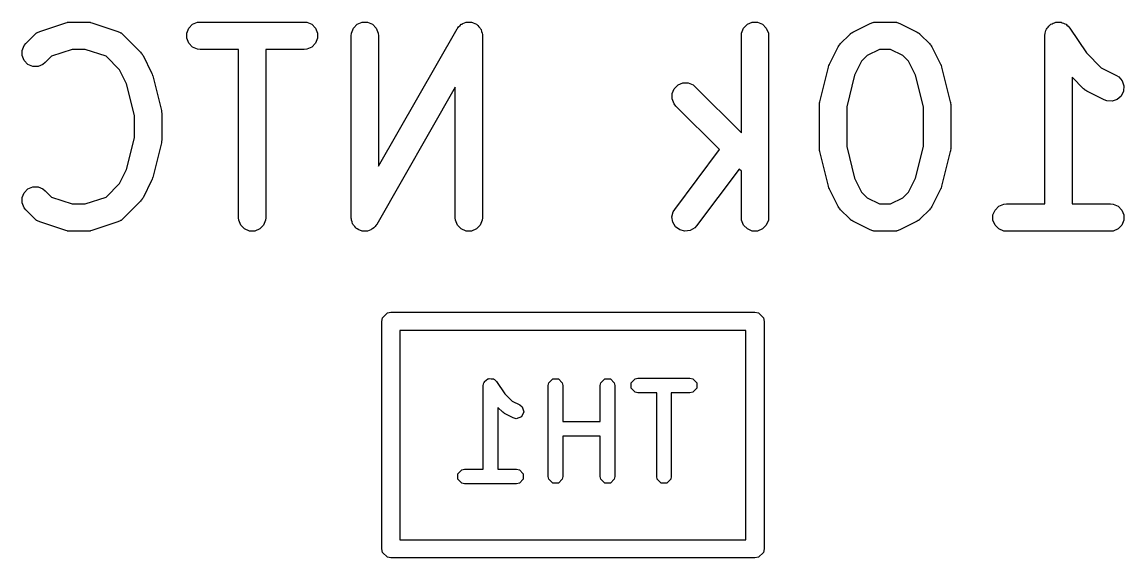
# Model space of a CAD drawing. Header units: inches. Extents: x 1.94 to 9.37, y -5.72 to -1.46.
# Drawn here: x 2.8265 to 3.0648, y -1.9691 to -1.8531 of the extents above; entities that cross this region are included whole.
import ezdxf

# ---------------------------------------------------------------- set-up
doc = ezdxf.new("R2010")
doc.units = ezdxf.units.IN
doc.header["$MEASUREMENT"] = 0
doc.layers.add('BLACK', color=250, linetype='CONTINUOUS')

msp = doc.modelspace()

# ---------------------------------------------------------------- linework, layer by layer
at = {"layer": 'BLACK', "linetype": 'CONTINUOUS'}
for p, q in [((2.83037, -1.85517), (2.836, -1.85329)), ((2.836, -1.85329), (2.83628, -1.85323)), ((2.83628, -1.85323), (2.83636, -1.8532)), ((2.83636, -1.8532), (2.83646, -1.85319)), ((2.83646, -1.85319), (2.83656, -1.85317)), ((2.83656, -1.85317), (2.83664, -1.85317)), ((2.83664, -1.85317), (2.83693, -1.85314)), ((2.83693, -1.85314), (2.84068, -1.85314)), ((2.84068, -1.85314), (2.84097, -1.85317)), ((2.84097, -1.85317), (2.84105, -1.85317)), ((2.84105, -1.85317), (2.84115, -1.85319)), ((2.84115, -1.85319), (2.84126, -1.8532)), ((2.84126, -1.8532), (2.84133, -1.85323)), ((2.84133, -1.85323), (2.84162, -1.85329)), ((2.84162, -1.85329), (2.84724, -1.85517)), ((2.8626, -1.85445), (2.86341, -1.85364)), ((2.86341, -1.85364), (2.86448, -1.8532)), ((2.86448, -1.8532), (2.86505, -1.85314)), ((2.86505, -1.85314), (2.88755, -1.85314)), ((2.88755, -1.85314), (2.88813, -1.8532)), ((2.88813, -1.8532), (2.88919, -1.85364)), ((2.88919, -1.85364), (2.89001, -1.85445)), ((2.89822, -1.85445), (2.89903, -1.85364)), ((2.89903, -1.85364), (2.9001, -1.8532)), ((2.9001, -1.8532), (2.90125, -1.8532)), ((2.90125, -1.8532), (2.90232, -1.85364)), ((2.90232, -1.85364), (2.90313, -1.85445)), ((2.92094, -1.85416), (2.92125, -1.85392)), ((2.92125, -1.85392), (2.92153, -1.85364)), ((2.92153, -1.85364), (2.92171, -1.85357)), ((2.92171, -1.85357), (2.92185, -1.85345)), ((2.92185, -1.85345), (2.92223, -1.85335)), ((2.92223, -1.85335), (2.9226, -1.8532)), ((2.9226, -1.8532), (2.92278, -1.8532)), ((2.92278, -1.8532), (2.92297, -1.85315)), ((2.92297, -1.85315), (2.92336, -1.8532)), ((2.92336, -1.8532), (2.92375, -1.8532)), ((2.92375, -1.8532), (2.92392, -1.85327)), ((2.92392, -1.85327), (2.92411, -1.85329)), ((2.92411, -1.85329), (2.92445, -1.85349)), ((2.92445, -1.85349), (2.92481, -1.85364)), ((2.92481, -1.85364), (2.92495, -1.85377)), ((2.92495, -1.85377), (2.92511, -1.85387)), ((2.92511, -1.85387), (2.92535, -1.85418)), ((2.98258, -1.85445), (2.9834, -1.85364)), ((2.9834, -1.85364), (2.98446, -1.8532)), ((2.98446, -1.8532), (2.98562, -1.8532)), ((2.98562, -1.8532), (2.98668, -1.85364)), ((2.98668, -1.85364), (2.98749, -1.85445)), ((3.00622, -1.85533), (3.00997, -1.85345)), ((3.00997, -1.85345), (3.01051, -1.85325)), ((3.01051, -1.85325), (3.01061, -1.85324)), ((3.01061, -1.85324), (3.01071, -1.8532)), ((3.01071, -1.8532), (3.01129, -1.85314)), ((3.01129, -1.85314), (3.01504, -1.85314)), ((3.01504, -1.85314), (3.01561, -1.8532)), ((3.01561, -1.8532), (3.01571, -1.85324)), ((3.01571, -1.85324), (3.01582, -1.85325)), ((3.01582, -1.85325), (3.01636, -1.85345)), ((3.01636, -1.85345), (3.02011, -1.85533)), ((3.04857, -1.85401), (3.04881, -1.85384)), ((3.04881, -1.85384), (3.04902, -1.85364)), ((3.04902, -1.85364), (3.04929, -1.85353)), ((3.04929, -1.85353), (3.04953, -1.85337)), ((3.04953, -1.85337), (3.04981, -1.85331)), ((3.04981, -1.85331), (3.05008, -1.8532)), ((3.05008, -1.8532), (3.05037, -1.8532)), ((3.05037, -1.8532), (3.05066, -1.85314)), ((3.05066, -1.85314), (3.05094, -1.8532)), ((3.05094, -1.8532), (3.05123, -1.8532)), ((3.05123, -1.8532), (3.0515, -1.85331)), ((3.0515, -1.85331), (3.05179, -1.85337)), ((3.05179, -1.85337), (3.05203, -1.85353)), ((3.05203, -1.85353), (3.0523, -1.85364)), ((3.0523, -1.85364), (3.0525, -1.85385)), ((3.0525, -1.85385), (3.05275, -1.85401)), ((2.82735, -1.85776), (2.82922, -1.85588)), ((2.82922, -1.85588), (2.82967, -1.85551)), ((2.82967, -1.85551), (2.82977, -1.85547)), ((2.82977, -1.85547), (2.82985, -1.8554)), ((2.82985, -1.8554), (2.83037, -1.85517)), ((2.84724, -1.85517), (2.84777, -1.8554)), ((2.84777, -1.8554), (2.84785, -1.85547)), ((2.84785, -1.85547), (2.84795, -1.85551)), ((2.84795, -1.85551), (2.84839, -1.85588)), ((2.84839, -1.85588), (2.85214, -1.85963)), ((2.86216, -1.85552), (2.8626, -1.85445)), ((2.86216, -1.85667), (2.86216, -1.85552)), ((2.89001, -1.85445), (2.89045, -1.85552)), ((2.89045, -1.85552), (2.89045, -1.85667)), ((2.89772, -1.8561), (2.89778, -1.85552)), ((2.89772, -1.89547), (2.89772, -1.8561)), ((2.89778, -1.85552), (2.89822, -1.85445)), ((2.90313, -1.85445), (2.90357, -1.85552)), ((2.90357, -1.85552), (2.90363, -1.8561)), ((2.90363, -1.88435), (2.92061, -1.85463)), ((2.90363, -1.8561), (2.90363, -1.88435)), ((2.92061, -1.85463), (2.92069, -1.85451)), ((2.92069, -1.85451), (2.92072, -1.85445)), ((2.92072, -1.85445), (2.92077, -1.8544)), ((2.92077, -1.8544), (2.92094, -1.85416)), ((2.92535, -1.85418), (2.92563, -1.85445)), ((2.92563, -1.85445), (2.9257, -1.85463)), ((2.9257, -1.85463), (2.92581, -1.85478)), ((2.92581, -1.85478), (2.92592, -1.85516)), ((2.92592, -1.85516), (2.92607, -1.85552)), ((2.92607, -1.85552), (2.9261, -1.85581)), ((2.9261, -1.85581), (2.92612, -1.85589)), ((2.92612, -1.85589), (2.92611, -1.85595)), ((2.92611, -1.85595), (2.92612, -1.8561)), ((2.92612, -1.8561), (2.92612, -1.89547)), ((2.98209, -1.8561), (2.98214, -1.85552)), ((2.98209, -1.87709), (2.98209, -1.8561)), ((2.98214, -1.85552), (2.98258, -1.85445)), ((2.98749, -1.85445), (2.98794, -1.85552)), ((2.98794, -1.85552), (2.98799, -1.8561)), ((2.98799, -1.8561), (2.98799, -1.89547)), ((3.00357, -1.85776), (3.00545, -1.85588)), ((3.00545, -1.85588), (3.00567, -1.8557)), ((3.00567, -1.8557), (3.00573, -1.85564)), ((3.00573, -1.85564), (3.00582, -1.85558)), ((3.00582, -1.85558), (3.0059, -1.85551)), ((3.0059, -1.85551), (3.00597, -1.85549)), ((3.00597, -1.85549), (3.00622, -1.85533)), ((3.02011, -1.85533), (3.02035, -1.85549)), ((3.02035, -1.85549), (3.02043, -1.85551)), ((3.02043, -1.85551), (3.02051, -1.85558)), ((3.02051, -1.85558), (3.0206, -1.85564)), ((3.0206, -1.85564), (3.02065, -1.8557)), ((3.02065, -1.8557), (3.02087, -1.85588)), ((3.02087, -1.85588), (3.02275, -1.85776)), ((3.0477, -1.85609), (3.04776, -1.85552)), ((3.0477, -1.8561), (3.0477, -1.85609)), ((3.0477, -1.85609), (3.0477, -1.85609)), ((3.0477, -1.85609), (3.0477, -1.85609)), ((3.0477, -1.89251), (3.0477, -1.8561)), ((3.04776, -1.85552), (3.04787, -1.85525)), ((3.04787, -1.85525), (3.04793, -1.85496)), ((3.04793, -1.85496), (3.04809, -1.85472)), ((3.04809, -1.85472), (3.0482, -1.85445)), ((3.0482, -1.85445), (3.04841, -1.85425)), ((3.04841, -1.85425), (3.04857, -1.85401)), ((3.05275, -1.85401), (3.05311, -1.85445)), ((3.05311, -1.85445), (3.05311, -1.85445)), ((3.05311, -1.85445), (3.05311, -1.85446)), ((3.05311, -1.85446), (3.05311, -1.85446)), ((3.05311, -1.85446), (3.0567, -1.85984)), ((2.82654, -1.85927), (2.82698, -1.8582)), ((2.82698, -1.8582), (2.82735, -1.85776)), ((2.8626, -1.85774), (2.86216, -1.85667)), ((2.86341, -1.85855), (2.8626, -1.85774)), ((2.86448, -1.85899), (2.86341, -1.85855)), ((2.88919, -1.85855), (2.88813, -1.85899)), ((2.89001, -1.85774), (2.88919, -1.85855)), ((2.89045, -1.85667), (2.89001, -1.85774)), ((3.00115, -1.86227), (3.00302, -1.85852)), ((3.00302, -1.85852), (3.00318, -1.85828)), ((3.00318, -1.85828), (3.00321, -1.8582)), ((3.00321, -1.8582), (3.00327, -1.85812)), ((3.00327, -1.85812), (3.00333, -1.85803)), ((3.00333, -1.85803), (3.00339, -1.85798)), ((3.00339, -1.85798), (3.00357, -1.85776)), ((3.02275, -1.85776), (3.02293, -1.85798)), ((3.02293, -1.85798), (3.02299, -1.85803)), ((3.02299, -1.85803), (3.02305, -1.85812)), ((3.02305, -1.85812), (3.02311, -1.8582)), ((3.02311, -1.8582), (3.02314, -1.85828)), ((3.02314, -1.85828), (3.0233, -1.85852)), ((3.0233, -1.85852), (3.02518, -1.86227)), ((2.82654, -1.86042), (2.82654, -1.85927)), ((2.82698, -1.86149), (2.82654, -1.86042)), ((2.8329, -1.86055), (2.83152, -1.86193)), ((2.83741, -1.85905), (2.8329, -1.86055)), ((2.8402, -1.85905), (2.83741, -1.85905)), ((2.84471, -1.86055), (2.8402, -1.85905)), ((2.84763, -1.86347), (2.84471, -1.86055)), ((2.85214, -1.85963), (2.85233, -1.85986)), ((2.85233, -1.85986), (2.85239, -1.85991)), ((2.85239, -1.85991), (2.85244, -1.86)), ((2.85244, -1.86), (2.85251, -1.86008)), ((2.85251, -1.86008), (2.85254, -1.86015)), ((2.85254, -1.86015), (2.8527, -1.8604)), ((2.8527, -1.8604), (2.85457, -1.86415)), ((2.86505, -1.85905), (2.86448, -1.85899)), ((2.87335, -1.85905), (2.86505, -1.85905)), ((2.87335, -1.89547), (2.87335, -1.85905)), ((2.88755, -1.85905), (2.87926, -1.85905)), ((2.87926, -1.85905), (2.87926, -1.89547)), ((2.88813, -1.85899), (2.88755, -1.85905)), ((3.00929, -1.8604), (3.00809, -1.86159)), ((3.01198, -1.85905), (3.00929, -1.8604)), ((3.01434, -1.85905), (3.01198, -1.85905)), ((3.01704, -1.8604), (3.01434, -1.85905)), ((3.01823, -1.86159), (3.01704, -1.8604)), ((3.0567, -1.85984), (3.0599, -1.86304)), ((2.82779, -1.8623), (2.82698, -1.86149)), ((2.82886, -1.86274), (2.82779, -1.8623)), ((2.83001, -1.86274), (2.82886, -1.86274)), ((2.83107, -1.8623), (2.83001, -1.86274)), ((2.83152, -1.86193), (2.83107, -1.8623)), ((2.84914, -1.8665), (2.84763, -1.86347)), ((2.99905, -1.87038), (3.00092, -1.86288)), ((3.00092, -1.86288), (3.00094, -1.86284)), ((3.00094, -1.86281), (3.00103, -1.86257)), ((3.00094, -1.86284), (3.00094, -1.86281)), ((3.00103, -1.86257), (3.00112, -1.86233)), ((3.00112, -1.86233), (3.00113, -1.86232)), ((3.00113, -1.86232), (3.00115, -1.86227)), ((3.00809, -1.86159), (3.00657, -1.86462)), ((3.01975, -1.86462), (3.01823, -1.86159)), ((3.02518, -1.86227), (3.02519, -1.86232)), ((3.02519, -1.86232), (3.0252, -1.86233)), ((3.0252, -1.86233), (3.02529, -1.86257)), ((3.02529, -1.86257), (3.02538, -1.86281)), ((3.02538, -1.86281), (3.02538, -1.86284)), ((3.02538, -1.86284), (3.0254, -1.86288)), ((3.0254, -1.86288), (3.02727, -1.87038)), ((3.0599, -1.86304), (3.06323, -1.8647)), ((2.85457, -1.86415), (2.85459, -1.86419)), ((2.85459, -1.86419), (2.8546, -1.86421)), ((2.8546, -1.86421), (2.85469, -1.86445)), ((2.85469, -1.86445), (2.85478, -1.86469)), ((2.85478, -1.86469), (2.85478, -1.86471)), ((2.85478, -1.86471), (2.8548, -1.86475)), ((2.8548, -1.86475), (2.85667, -1.87225)), ((3.00657, -1.86462), (3.00487, -1.87146)), ((3.02146, -1.87146), (3.01975, -1.86462)), ((3.05607, -1.86756), (3.05361, -1.8651)), ((3.05361, -1.8651), (3.05361, -1.89251)), ((3.06323, -1.8647), (3.06372, -1.86501)), ((3.06372, -1.86501), (3.06447, -1.86588)), ((2.85085, -1.87333), (2.84914, -1.8665)), ((2.92022, -1.86721), (2.90324, -1.89693)), ((2.92022, -1.89547), (2.92022, -1.86721)), ((2.96715, -1.86864), (2.96759, -1.86758)), ((2.96759, -1.86758), (2.9684, -1.86676)), ((2.9684, -1.86676), (2.96947, -1.86632)), ((2.96947, -1.86632), (2.97062, -1.86632)), ((2.97062, -1.86632), (2.97168, -1.86676)), ((2.97168, -1.86676), (2.97213, -1.86713)), ((2.97213, -1.86713), (2.98209, -1.87709)), ((3.05629, -1.86774), (3.05607, -1.86756)), ((3.05634, -1.8678), (3.05629, -1.86774)), ((3.05643, -1.86786), (3.05634, -1.8678)), ((3.05651, -1.86792), (3.05643, -1.86786)), ((3.05659, -1.86795), (3.05651, -1.86792)), ((3.05683, -1.86811), (3.05659, -1.86795)), ((3.06058, -1.86998), (3.05683, -1.86811)), ((3.06475, -1.86812), (3.06424, -1.86915)), ((3.06447, -1.86588), (3.06483, -1.86697)), ((3.06483, -1.86697), (3.06475, -1.86812)), ((2.96715, -1.86979), (2.96715, -1.86864)), ((2.96759, -1.87086), (2.96715, -1.86979)), ((2.99899, -1.87073), (2.99902, -1.87052)), ((2.99902, -1.87052), (2.99903, -1.87048)), ((2.99903, -1.87048), (2.99905, -1.87038)), ((3.02727, -1.87038), (3.02729, -1.87048)), ((3.02729, -1.87048), (3.02731, -1.87052)), ((3.02731, -1.87052), (3.02733, -1.87073)), ((3.06112, -1.87019), (3.06058, -1.86998)), ((3.06227, -1.87027), (3.06112, -1.87019)), ((3.06337, -1.86991), (3.06227, -1.87027)), ((3.06424, -1.86915), (3.06337, -1.86991)), ((2.85667, -1.87225), (2.85669, -1.87235)), ((2.85669, -1.87235), (2.8567, -1.87239)), ((2.8567, -1.87239), (2.85672, -1.87261)), ((2.85672, -1.87261), (2.85675, -1.87282)), ((2.85675, -1.87282), (2.85675, -1.87287)), ((2.85675, -1.87287), (2.85676, -1.87297)), ((2.85676, -1.87297), (2.85676, -1.87859)), ((2.96795, -1.87131), (2.96759, -1.87086)), ((2.97739, -1.88074), (2.96795, -1.87131)), ((2.99896, -1.87095), (2.99899, -1.87073)), ((2.99897, -1.87099), (2.99896, -1.87095)), ((2.99896, -1.87109), (2.99897, -1.87099)), ((2.99896, -1.88047), (2.99896, -1.87109)), ((3.00487, -1.87146), (3.00487, -1.8801)), ((3.02146, -1.8801), (3.02146, -1.87146)), ((3.02733, -1.87073), (3.02736, -1.87095)), ((3.02736, -1.87095), (3.02735, -1.87099)), ((3.02735, -1.87099), (3.02736, -1.87109)), ((3.02736, -1.87109), (3.02736, -1.88047)), ((2.85085, -1.87823), (2.85085, -1.87333)), ((2.84914, -1.88506), (2.85085, -1.87823)), ((2.85667, -1.87931), (2.8548, -1.88681)), ((2.85669, -1.87921), (2.85667, -1.87931)), ((2.8567, -1.87917), (2.85669, -1.87921)), ((2.85672, -1.87895), (2.8567, -1.87917)), ((2.85675, -1.87874), (2.85672, -1.87895)), ((2.85676, -1.87859), (2.85675, -1.87869)), ((2.85675, -1.87869), (2.85675, -1.87874)), ((3.00487, -1.8801), (3.00657, -1.88694)), ((3.01975, -1.88694), (3.02146, -1.8801)), ((2.96768, -1.89369), (2.97739, -1.88074)), ((2.99897, -1.88057), (2.99896, -1.88047)), ((2.99896, -1.88061), (2.99897, -1.88057)), ((2.99899, -1.88083), (2.99896, -1.88061)), ((2.99902, -1.88104), (2.99899, -1.88083)), ((2.99903, -1.88108), (2.99902, -1.88104)), ((2.99905, -1.88118), (2.99903, -1.88108)), ((3.00092, -1.88868), (2.99905, -1.88118)), ((3.02727, -1.88118), (3.0254, -1.88868)), ((3.02729, -1.88108), (3.02727, -1.88118)), ((3.02731, -1.88104), (3.02729, -1.88108)), ((3.02733, -1.88083), (3.02731, -1.88104)), ((3.02736, -1.88061), (3.02733, -1.88083)), ((3.02736, -1.88047), (3.02735, -1.88057)), ((3.02735, -1.88057), (3.02736, -1.88061)), ((2.84763, -1.88809), (2.84914, -1.88506)), ((2.85469, -1.88711), (2.8546, -1.88735)), ((2.85478, -1.88687), (2.85469, -1.88711)), ((2.8548, -1.88681), (2.85478, -1.88685)), ((2.85478, -1.88685), (2.85478, -1.88687)), ((2.98161, -1.88496), (2.9724, -1.89724)), ((2.98209, -1.88544), (2.98161, -1.88496)), ((2.98209, -1.89547), (2.98209, -1.88544)), ((3.00657, -1.88694), (3.00809, -1.88997)), ((3.01823, -1.88997), (3.01975, -1.88694)), ((2.82698, -1.89008), (2.82779, -1.88926)), ((2.82779, -1.88926), (2.82886, -1.88882)), ((2.82886, -1.88882), (2.83001, -1.88882)), ((2.83001, -1.88882), (2.83107, -1.88926)), ((2.83107, -1.88926), (2.83152, -1.88963)), ((2.83152, -1.88963), (2.8329, -1.89101)), ((2.84471, -1.89101), (2.84763, -1.88809)), ((2.85457, -1.88741), (2.8527, -1.89116)), ((2.85459, -1.88737), (2.85457, -1.88741)), ((2.8546, -1.88735), (2.85459, -1.88737)), ((3.00094, -1.88872), (3.00092, -1.88868)), ((3.00094, -1.88875), (3.00094, -1.88872)), ((3.00103, -1.88899), (3.00094, -1.88875)), ((3.00112, -1.88923), (3.00103, -1.88899)), ((3.00113, -1.88924), (3.00112, -1.88923)), ((3.00115, -1.88929), (3.00113, -1.88924)), ((3.00302, -1.89304), (3.00115, -1.88929)), ((3.02518, -1.88929), (3.0233, -1.89304)), ((3.02519, -1.88924), (3.02518, -1.88929)), ((3.0252, -1.88923), (3.02519, -1.88924)), ((3.02529, -1.88899), (3.0252, -1.88923)), ((3.02538, -1.88875), (3.02529, -1.88899)), ((3.0254, -1.88868), (3.02538, -1.88872)), ((3.02538, -1.88872), (3.02538, -1.88875)), ((2.82654, -1.89114), (2.82698, -1.89008)), ((2.82654, -1.89229), (2.82654, -1.89114)), ((2.8329, -1.89101), (2.83741, -1.89251)), ((2.8402, -1.89251), (2.84471, -1.89101)), ((2.85214, -1.89193), (2.84839, -1.89568)), ((2.85233, -1.8917), (2.85214, -1.89193)), ((2.85239, -1.89165), (2.85233, -1.8917)), ((2.85244, -1.89156), (2.85239, -1.89165)), ((2.85251, -1.89148), (2.85244, -1.89156)), ((2.85254, -1.89141), (2.85251, -1.89148)), ((2.8527, -1.89116), (2.85254, -1.89141)), ((3.00809, -1.88997), (3.00929, -1.89116)), ((3.00929, -1.89116), (3.01198, -1.89251)), ((3.01434, -1.89251), (3.01704, -1.89116)), ((3.01704, -1.89116), (3.01823, -1.88997)), ((2.82698, -1.89336), (2.82654, -1.89229)), ((2.82735, -1.8938), (2.82698, -1.89336)), ((2.82922, -1.89568), (2.82735, -1.8938)), ((2.83741, -1.89251), (2.8402, -1.89251)), ((2.96709, -1.8953), (2.96738, -1.89419)), ((2.96738, -1.89419), (2.96768, -1.89369)), ((3.00318, -1.89328), (3.00302, -1.89304)), ((3.00321, -1.89336), (3.00318, -1.89328)), ((3.00327, -1.89344), (3.00321, -1.89336)), ((3.00333, -1.89353), (3.00327, -1.89344)), ((3.00339, -1.89358), (3.00333, -1.89353)), ((3.00357, -1.8938), (3.00339, -1.89358)), ((3.00545, -1.89568), (3.00357, -1.8938)), ((3.01198, -1.89251), (3.01434, -1.89251)), ((3.02275, -1.8938), (3.02087, -1.89568)), ((3.02293, -1.89358), (3.02275, -1.8938)), ((3.02299, -1.89353), (3.02293, -1.89358)), ((3.02305, -1.89344), (3.02299, -1.89353)), ((3.02311, -1.89336), (3.02305, -1.89344)), ((3.02314, -1.89328), (3.02311, -1.89336)), ((3.0233, -1.89304), (3.02314, -1.89328)), ((3.03651, -1.89489), (3.03695, -1.89382)), ((3.03695, -1.89382), (3.03777, -1.89301)), ((3.03777, -1.89301), (3.03883, -1.89257)), ((3.03883, -1.89257), (3.03941, -1.89251)), ((3.03941, -1.89251), (3.0477, -1.89251)), ((3.05361, -1.89251), (3.0619, -1.89251)), ((3.0619, -1.89251), (3.06248, -1.89257)), ((3.06248, -1.89257), (3.06355, -1.89301)), ((3.06355, -1.89301), (3.06436, -1.89382)), ((3.06436, -1.89382), (3.0648, -1.89489)), ((2.82967, -1.89605), (2.82922, -1.89568)), ((2.82977, -1.89609), (2.82967, -1.89605)), ((2.82985, -1.89616), (2.82977, -1.89609)), ((2.83037, -1.89639), (2.82985, -1.89616)), ((2.836, -1.89827), (2.83037, -1.89639)), ((2.84724, -1.89639), (2.84162, -1.89827)), ((2.84777, -1.89616), (2.84724, -1.89639)), ((2.84785, -1.89609), (2.84777, -1.89616)), ((2.84795, -1.89605), (2.84785, -1.89609)), ((2.84839, -1.89568), (2.84795, -1.89605)), ((2.87341, -1.89604), (2.87335, -1.89547)), ((2.87385, -1.89711), (2.87341, -1.89604)), ((2.8792, -1.89604), (2.87876, -1.89711)), ((2.87926, -1.89547), (2.8792, -1.89604)), ((2.89774, -1.89561), (2.89772, -1.89547)), ((2.89773, -1.89567), (2.89774, -1.89561)), ((2.89775, -1.89575), (2.89773, -1.89567)), ((2.89778, -1.89604), (2.89775, -1.89575)), ((2.89793, -1.8964), (2.89778, -1.89604)), ((2.89803, -1.89678), (2.89793, -1.8964)), ((2.89815, -1.89693), (2.89803, -1.89678)), ((2.92028, -1.89604), (2.92022, -1.89547)), ((2.92072, -1.89711), (2.92028, -1.89604)), ((2.92607, -1.89604), (2.92563, -1.89711)), ((2.92612, -1.89547), (2.92607, -1.89604)), ((2.96726, -1.89645), (2.96709, -1.8953)), ((2.96784, -1.89744), (2.96726, -1.89645)), ((2.98214, -1.89604), (2.98209, -1.89547)), ((2.98258, -1.89711), (2.98214, -1.89604)), ((2.98794, -1.89604), (2.98749, -1.89711)), ((2.98799, -1.89547), (2.98794, -1.89604)), ((3.00567, -1.89586), (3.00545, -1.89568)), ((3.00573, -1.89592), (3.00567, -1.89586)), ((3.00582, -1.89598), (3.00573, -1.89592)), ((3.0059, -1.89605), (3.00582, -1.89598)), ((3.00597, -1.89608), (3.0059, -1.89605)), ((3.00622, -1.89623), (3.00597, -1.89608)), ((3.00997, -1.89811), (3.00622, -1.89623)), ((3.02011, -1.89623), (3.01636, -1.89811)), ((3.02035, -1.89608), (3.02011, -1.89623)), ((3.02043, -1.89605), (3.02035, -1.89608)), ((3.02051, -1.89598), (3.02043, -1.89605)), ((3.0206, -1.89592), (3.02051, -1.89598)), ((3.02065, -1.89586), (3.0206, -1.89592)), ((3.02087, -1.89568), (3.02065, -1.89586)), ((3.03651, -1.89604), (3.03651, -1.89489)), ((3.03695, -1.89711), (3.03651, -1.89604)), ((3.0648, -1.89604), (3.06436, -1.89711)), ((3.0648, -1.89489), (3.0648, -1.89604)), ((2.83628, -1.89833), (2.836, -1.89827)), ((2.83636, -1.89836), (2.83628, -1.89833)), ((2.83646, -1.89837), (2.83636, -1.89836)), ((2.83656, -1.89839), (2.83646, -1.89837)), ((2.83664, -1.89839), (2.83656, -1.89839)), ((2.83693, -1.89842), (2.83664, -1.89839)), ((2.84068, -1.89842), (2.83693, -1.89842)), ((2.84097, -1.89839), (2.84068, -1.89842)), ((2.84105, -1.89839), (2.84097, -1.89839)), ((2.84115, -1.89837), (2.84105, -1.89839)), ((2.84126, -1.89836), (2.84115, -1.89837)), ((2.84133, -1.89833), (2.84126, -1.89836)), ((2.84162, -1.89827), (2.84133, -1.89833)), ((2.87466, -1.89792), (2.87385, -1.89711)), ((2.87573, -1.89836), (2.87466, -1.89792)), ((2.87688, -1.89836), (2.87573, -1.89836)), ((2.87794, -1.89792), (2.87688, -1.89836)), ((2.87876, -1.89711), (2.87794, -1.89792)), ((2.89822, -1.89711), (2.89815, -1.89693)), ((2.8985, -1.89738), (2.89822, -1.89711)), ((2.89874, -1.89769), (2.8985, -1.89738)), ((2.8989, -1.89779), (2.89874, -1.89769)), ((2.89903, -1.89792), (2.8989, -1.89779)), ((2.8994, -1.89807), (2.89903, -1.89792)), ((2.89974, -1.89827), (2.8994, -1.89807)), ((2.89992, -1.89829), (2.89974, -1.89827)), ((2.9001, -1.89836), (2.89992, -1.89829)), ((2.90049, -1.89836), (2.9001, -1.89836)), ((2.90088, -1.89841), (2.90049, -1.89836)), ((2.90106, -1.89836), (2.90088, -1.89841)), ((2.90125, -1.89836), (2.90106, -1.89836)), ((2.90161, -1.89821), (2.90125, -1.89836)), ((2.90199, -1.89811), (2.90161, -1.89821)), ((2.90214, -1.89799), (2.90199, -1.89811)), ((2.90232, -1.89792), (2.90214, -1.89799)), ((2.90259, -1.89764), (2.90232, -1.89792)), ((2.9029, -1.8974), (2.90259, -1.89764)), ((2.90307, -1.89716), (2.9029, -1.8974)), ((2.90313, -1.89711), (2.90307, -1.89716)), ((2.90315, -1.89705), (2.90313, -1.89711)), ((2.90324, -1.89693), (2.90315, -1.89705)), ((2.92153, -1.89792), (2.92072, -1.89711)), ((2.9226, -1.89836), (2.92153, -1.89792)), ((2.92375, -1.89836), (2.9226, -1.89836)), ((2.92481, -1.89792), (2.92375, -1.89836)), ((2.92563, -1.89711), (2.92481, -1.89792)), ((2.96876, -1.89813), (2.96784, -1.89744)), ((2.96988, -1.89841), (2.96876, -1.89813)), ((2.97102, -1.89825), (2.96988, -1.89841)), ((2.97201, -1.89766), (2.97102, -1.89825)), ((2.9724, -1.89724), (2.97201, -1.89766)), ((2.9834, -1.89792), (2.98258, -1.89711)), ((2.98446, -1.89836), (2.9834, -1.89792)), ((2.98562, -1.89836), (2.98446, -1.89836)), ((2.98668, -1.89792), (2.98562, -1.89836)), ((2.98749, -1.89711), (2.98668, -1.89792)), ((3.01051, -1.89831), (3.00997, -1.89811)), ((3.01061, -1.89832), (3.01051, -1.89831)), ((3.01071, -1.89836), (3.01061, -1.89832)), ((3.01129, -1.89842), (3.01071, -1.89836)), ((3.01504, -1.89842), (3.01129, -1.89842)), ((3.01561, -1.89836), (3.01504, -1.89842)), ((3.01571, -1.89832), (3.01561, -1.89836)), ((3.01582, -1.89831), (3.01571, -1.89832)), ((3.01636, -1.89811), (3.01582, -1.89831)), ((3.03777, -1.89792), (3.03695, -1.89711)), ((3.03883, -1.89836), (3.03777, -1.89792)), ((3.03941, -1.89842), (3.03883, -1.89836)), ((3.0619, -1.89842), (3.03941, -1.89842)), ((3.06248, -1.89836), (3.0619, -1.89842)), ((3.06355, -1.89792), (3.06248, -1.89836)), ((3.06436, -1.89711), (3.06355, -1.89792)), ((2.90433, -1.91791), (2.90448, -1.91716)), ((2.90433, -1.96713), (2.90433, -1.91791)), ((2.90448, -1.91716), (2.90555, -1.91609)), ((2.90555, -1.91609), (2.9063, -1.91594)), ((2.9063, -1.91594), (2.98504, -1.91594)), ((2.98504, -1.91594), (2.98579, -1.91609)), ((2.98579, -1.91609), (2.98686, -1.91716)), ((2.98686, -1.91716), (2.98701, -1.91791)), ((2.98701, -1.91791), (2.98701, -1.96713)), ((2.90827, -1.91988), (2.90827, -1.96516)), ((2.98307, -1.91988), (2.90827, -1.91988)), ((2.98307, -1.96516), (2.98307, -1.91988)), ((2.92628, -1.93178), (2.9264, -1.93117)), ((2.92628, -1.94989), (2.92628, -1.93178)), ((2.9264, -1.93117), (2.92652, -1.93106)), ((2.92652, -1.93106), (2.92655, -1.9309)), ((2.92655, -1.9309), (2.92693, -1.93065)), ((2.92693, -1.93065), (2.92726, -1.93032)), ((2.92726, -1.93032), (2.92742, -1.93032)), ((2.92742, -1.93032), (2.92755, -1.93023)), ((2.92755, -1.93023), (2.928, -1.93032)), ((2.928, -1.93032), (2.92846, -1.93032)), ((2.92846, -1.93032), (2.92858, -1.93044)), ((2.92858, -1.93044), (2.92874, -1.93047)), ((2.92874, -1.93047), (2.92917, -1.9309)), ((2.92917, -1.9309), (2.93096, -1.93359)), ((2.94034, -1.93178), (2.94046, -1.93117)), ((2.94034, -1.95146), (2.94034, -1.93178)), ((2.94046, -1.93117), (2.94132, -1.93032)), ((2.94132, -1.93032), (2.94252, -1.93032)), ((2.94252, -1.93032), (2.94337, -1.93117)), ((2.94337, -1.93117), (2.94349, -1.93178)), ((2.94349, -1.93178), (2.94349, -1.93958)), ((2.95159, -1.93178), (2.95171, -1.93117)), ((2.95159, -1.93958), (2.95159, -1.93178)), ((2.95171, -1.93117), (2.95257, -1.93032)), ((2.95257, -1.93032), (2.95377, -1.93032)), ((2.95377, -1.93032), (2.95462, -1.93117)), ((2.95462, -1.93117), (2.95474, -1.93178)), ((2.95474, -1.93178), (2.95474, -1.95146)), ((2.95828, -1.93117), (2.95913, -1.93032)), ((2.95828, -1.93238), (2.95828, -1.93117)), ((2.95913, -1.93323), (2.95828, -1.93238)), ((2.95913, -1.93032), (2.95973, -1.9302)), ((2.95973, -1.9302), (2.97098, -1.9302)), ((2.97098, -1.9302), (2.97158, -1.93032)), ((2.97158, -1.93032), (2.97243, -1.93117)), ((2.97243, -1.93238), (2.97158, -1.93323)), ((2.97243, -1.93117), (2.97243, -1.93238)), ((2.93096, -1.93359), (2.93254, -1.93517)), ((2.95973, -1.93335), (2.95913, -1.93323)), ((2.96378, -1.93335), (2.95973, -1.93335)), ((2.96378, -1.95146), (2.96378, -1.93335)), ((2.97098, -1.93335), (2.96693, -1.93335)), ((2.96693, -1.93335), (2.96693, -1.95146)), ((2.97158, -1.93323), (2.97098, -1.93335)), ((2.93049, -1.93758), (2.92943, -1.93652)), ((2.92943, -1.93652), (2.92943, -1.94989)), ((2.93254, -1.93517), (2.93419, -1.93599)), ((2.93419, -1.93599), (2.93467, -1.93637)), ((2.93467, -1.93637), (2.93505, -1.93751)), ((2.93071, -1.93772), (2.93049, -1.93758)), ((2.9309, -1.93787), (2.93071, -1.93772)), ((2.93278, -1.93881), (2.9309, -1.93787)), ((2.93337, -1.93897), (2.93278, -1.93881)), ((2.93452, -1.93859), (2.93337, -1.93897)), ((2.93505, -1.93751), (2.93452, -1.93859)), ((2.94349, -1.93958), (2.95159, -1.93958)), ((2.95159, -1.94273), (2.94349, -1.94273)), ((2.94349, -1.94273), (2.94349, -1.95146)), ((2.95159, -1.95146), (2.95159, -1.94273)), ((2.92078, -1.95086), (2.92163, -1.95001)), ((2.92078, -1.95207), (2.92078, -1.95086)), ((2.92163, -1.95001), (2.92223, -1.94989)), ((2.92223, -1.94989), (2.92628, -1.94989)), ((2.92943, -1.94989), (2.93348, -1.94989)), ((2.93348, -1.94989), (2.93409, -1.95001)), ((2.93409, -1.95001), (2.93494, -1.95086)), ((2.93494, -1.95086), (2.93494, -1.95207)), ((2.94046, -1.95207), (2.94034, -1.95146)), ((2.94349, -1.95146), (2.94337, -1.95207)), ((2.95171, -1.95207), (2.95159, -1.95146)), ((2.95474, -1.95146), (2.95462, -1.95207)), ((2.9639, -1.95207), (2.96378, -1.95146)), ((2.96693, -1.95146), (2.96681, -1.95207)), ((2.92163, -1.95292), (2.92078, -1.95207)), ((2.92223, -1.95304), (2.92163, -1.95292)), ((2.93348, -1.95304), (2.92223, -1.95304)), ((2.93409, -1.95292), (2.93348, -1.95304)), ((2.93494, -1.95207), (2.93409, -1.95292)), ((2.94132, -1.95292), (2.94046, -1.95207)), ((2.94252, -1.95292), (2.94132, -1.95292)), ((2.94337, -1.95207), (2.94252, -1.95292)), ((2.95257, -1.95292), (2.95171, -1.95207)), ((2.95377, -1.95292), (2.95257, -1.95292)), ((2.95462, -1.95207), (2.95377, -1.95292)), ((2.96475, -1.95292), (2.9639, -1.95207)), ((2.96596, -1.95292), (2.96475, -1.95292)), ((2.96681, -1.95207), (2.96596, -1.95292)), ((2.90827, -1.96516), (2.98307, -1.96516)), ((2.90448, -1.96788), (2.90433, -1.96713)), ((2.90555, -1.96894), (2.90448, -1.96788)), ((2.98686, -1.96788), (2.98579, -1.96894)), ((2.98701, -1.96713), (2.98686, -1.96788)), ((2.9063, -1.96909), (2.90555, -1.96894)), ((2.98504, -1.96909), (2.9063, -1.96909)), ((2.98579, -1.96894), (2.98504, -1.96909))]:
    msp.add_line(p, q, dxfattribs=at)

doc.saveas('drawing.dxf')
